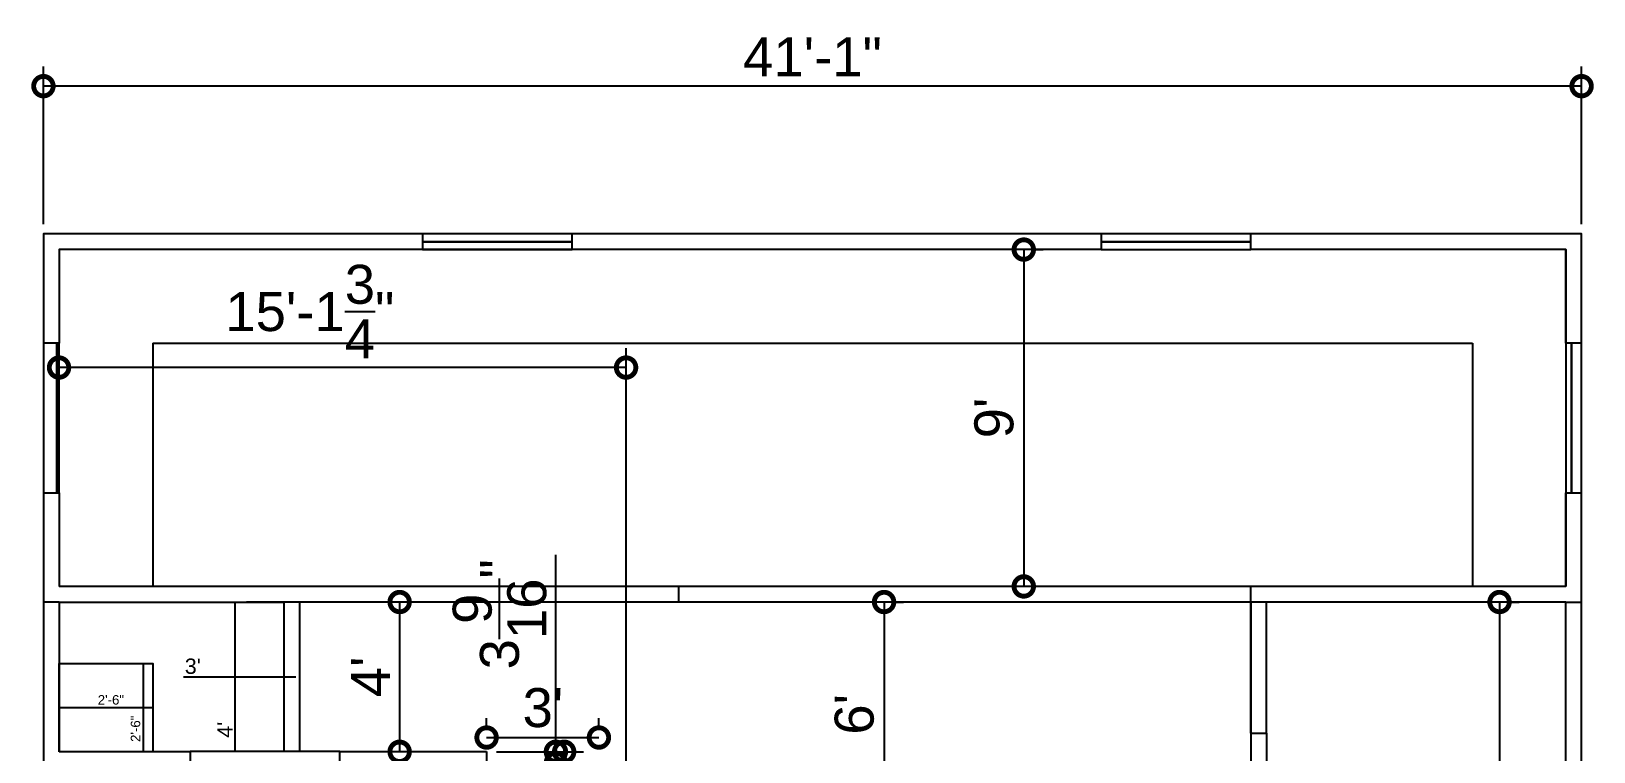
# Model space of a CAD drawing. Header units: feet. Extents: x 1048 to 1609, y 122 to 684.
# Drawn here: x 1048 to 1549, y 453 to 684 of the extents above; entities that cross this region are included whole.
import ezdxf

# ---------------------------------------------------------------- set-up
doc = ezdxf.new("R2010")
doc.units = ezdxf.units.FT
doc.header["$MEASUREMENT"] = 0
for name, color, linetype in [('2d ciling', 52, 'Continuous'), ('2d doors', 82, 'Continuous'), ('2d walls', 9, 'Continuous'), ('2d windows', 150, 'Continuous'), ('blocks', 130, 'Continuous'), ('dimentions', 230, 'Continuous')]:
    doc.layers.add(name, color=color, linetype=linetype)
doc.styles.get("Standard").update_dxf_attribs({"font": 'arial.ttf'})
doc.dimstyles.new('dimentions', dxfattribs={"dimscale": 5, "dimtxt": 2.5, "dimasz": 2.5, "dimexe": 1.25, "dimexo": 0.625, "dimtad": 1, "dimdec": 4, "dimzin": 0, "dimdsep": 46, "dimlunit": 4, "dimtxsty": 'Standard', "dimblk": 'DOTSMALL', "dimcen": 2.5, "dimadec": 0, "dimazin": 0, "dimtfac": 1, "dimtdec": 4, "dimtofl": 0, "dimtmove": 0, "dimatfit": 3, "dimfxl": 1, "dimtolj": 1, "dimtzin": 0, "dimarcsym": 0})

# ---------------------------------------------------------------- blocks, each defined once
blk = doc.blocks.new('_DotSmall')
at = {"color": 0, "linetype": 'ByBlock', "const_width": 0.5}
blk.add_lwpolyline([(-0.0625, 0, 1), (0.0625, 0, 1)], format="xyb", close=True, dxfattribs=at)
blk = doc.blocks.new('*D15')
at = {"layer": 'Defpoints', "color": 0, "transparency": 16777216}
for p in [(1194.14, 452.95), (1216.35, 452.95), (1194.14, 449.4)]:
    blk.add_point(p, dxfattribs=at)
at = {"layer": 'dimentions', "color": 0, "lineweight": -2, "transparency": 16777216}
for p, q in [((1216.35, 452.95), (1216.35, 516.11)), ((1197.26, 452.95), (1222.6, 452.95)), ((1197.26, 449.4), (1222.6, 449.4)), ((1216.35, 449.4), (1216.35, 436.9))]:
    blk.add_line(p, q, dxfattribs=at)
at = {"layer": 'dimentions', "color": 0, "lineweight": -2, "transparency": 16777216, "xscale": 12.5, "yscale": 12.5, "zscale": 12.5}
for p, rotation in [((1216.35, 452.95), 270), ((1216.35, 449.4), 90)]:
    blk.add_blockref('_DotSmall', p, dxfattribs=dict(at, rotation=rotation))
at = {"layer": 'dimentions', "color": 0, "transparency": 16777216, "insert": (1198.26, 497.03), "char_height": 12.5, "attachment_point": 5, "rotation": 90}
blk.add_mtext('\\A1;3{\\H1x;\\S9/16;}"', dxfattribs=at)
blk = doc.blocks.new('*D17')
at = {"layer": 'Defpoints', "color": 0, "transparency": 16777216}
for p in [(1052.1, 666.34), (1052.1, 618.95), (1545.1, 618.95)]:
    blk.add_point(p, dxfattribs=at)
at = {"layer": 'dimentions', "color": 0, "lineweight": -2, "transparency": 16777216}
for p, q in [((1052.1, 622.07), (1052.1, 672.59)), ((1545.1, 622.07), (1545.1, 672.59)), ((1545.1, 666.34), (1052.1, 666.34))]:
    blk.add_line(p, q, dxfattribs=at)
at = {"layer": 'dimentions', "color": 0, "lineweight": -2, "transparency": 16777216, "xscale": 12.5, "yscale": 12.5, "zscale": 12.5, "rotation": 180}
blk.add_blockref('_DotSmall', (1052.1, 666.34), dxfattribs=at)
at = {"layer": 'dimentions', "color": 0, "lineweight": -2, "transparency": 16777216, "xscale": 12.5, "yscale": 12.5, "zscale": 12.5}
blk.add_blockref('_DotSmall', (1545.1, 666.34), dxfattribs=at)
at = {"layer": 'dimentions', "color": 0, "transparency": 16777216, "insert": (1298.6, 675.74), "char_height": 12.5, "attachment_point": 5}
blk.add_mtext('\\A1;41\'-1"', dxfattribs=at)
blk = doc.blocks.new('*D18')
at = {"layer": 'Defpoints', "color": 0, "transparency": 16777216}
for p in [(1366.32, 613.95), (1366.32, 505.95), (1366.32, 505.95)]:
    blk.add_point(p, dxfattribs=at)
at = {"layer": 'dimentions', "color": 0, "lineweight": -2, "transparency": 16777216}
for p, q in [((1366.32, 613.95), (1366.32, 505.95)), ((1369.45, 613.95), (1372.57, 613.95)), ((1363.2, 505.95), (1360.07, 505.95))]:
    blk.add_line(p, q, dxfattribs=at)
at = {"layer": 'dimentions', "color": 0, "lineweight": -2, "transparency": 16777216, "xscale": 12.5, "yscale": 12.5, "zscale": 12.5}
for p, rotation in [((1366.32, 613.95), 90), ((1366.32, 505.95), 270)]:
    blk.add_blockref('_DotSmall', p, dxfattribs=dict(at, rotation=rotation))
at = {"layer": 'dimentions', "color": 0, "transparency": 16777216, "insert": (1356.81, 559.95), "char_height": 12.5, "attachment_point": 5, "rotation": 90}
blk.add_mtext("\\A1;9'", dxfattribs=at)
blk = doc.blocks.new('*D20')
at = {"layer": 'Defpoints', "color": 0, "transparency": 16777216}
for p in [(1518.8, 500.95), (1518.8, 308.95), (1518.8, 308.95)]:
    blk.add_point(p, dxfattribs=at)
at = {"layer": 'dimentions', "color": 0, "lineweight": -2, "transparency": 16777216}
for p, q in [((1518.8, 500.95), (1518.8, 308.95)), ((1521.92, 500.95), (1525.05, 500.95)), ((1515.67, 308.95), (1512.55, 308.95))]:
    blk.add_line(p, q, dxfattribs=at)
at = {"layer": 'dimentions', "color": 0, "lineweight": -2, "transparency": 16777216, "xscale": 12.5, "yscale": 12.5, "zscale": 12.5}
for p, rotation in [((1518.8, 500.95), 90), ((1518.8, 308.95), 270)]:
    blk.add_blockref('_DotSmall', p, dxfattribs=dict(at, rotation=rotation))
at = {"layer": 'dimentions', "color": 0, "transparency": 16777216, "insert": (1509.29, 404.95), "char_height": 12.5, "attachment_point": 5, "rotation": 90}
blk.add_mtext("\\A1;16'", dxfattribs=at)
blk = doc.blocks.new('*D21')
at = {"layer": 'Defpoints', "color": 0, "transparency": 16777216}
for p in [(1169.36, 500.95), (1166.27, 452.95), (1169.36, 452.95)]:
    blk.add_point(p, dxfattribs=at)
at = {"layer": 'dimentions', "color": 0, "lineweight": -2, "transparency": 16777216}
for p, q in [((1166.24, 500.95), (1160.02, 500.95)), ((1166.27, 500.95), (1166.27, 452.95)), ((1166.24, 452.95), (1160.02, 452.95))]:
    blk.add_line(p, q, dxfattribs=at)
at = {"layer": 'dimentions', "color": 0, "lineweight": -2, "transparency": 16777216, "xscale": 12.5, "yscale": 12.5, "zscale": 12.5}
for p, rotation in [((1166.27, 500.95), 90), ((1166.27, 452.95), 270)]:
    blk.add_blockref('_DotSmall', p, dxfattribs=dict(at, rotation=rotation))
at = {"layer": 'dimentions', "color": 0, "transparency": 16777216, "insert": (1156.89, 476.95), "char_height": 12.5, "attachment_point": 5, "rotation": 90}
blk.add_mtext("\\A1;4'", dxfattribs=at)
blk = doc.blocks.new('*D22')
at = {"layer": 'Defpoints', "color": 0, "transparency": 16777216}
for p in [(1321.54, 500.95), (1321.54, 428.95), (1321.54, 428.95)]:
    blk.add_point(p, dxfattribs=at)
at = {"layer": 'dimentions', "color": 0, "lineweight": -2, "transparency": 16777216}
for p, q in [((1321.54, 500.95), (1321.54, 428.95)), ((1324.67, 500.95), (1327.79, 500.95)), ((1324.67, 428.95), (1327.79, 428.95))]:
    blk.add_line(p, q, dxfattribs=at)
at = {"layer": 'dimentions', "color": 0, "lineweight": -2, "transparency": 16777216, "xscale": 12.5, "yscale": 12.5, "zscale": 12.5}
for p, rotation in [((1321.54, 500.95), 90), ((1321.54, 428.95), 270)]:
    blk.add_blockref('_DotSmall', p, dxfattribs=dict(at, rotation=rotation))
at = {"layer": 'dimentions', "color": 0, "transparency": 16777216, "insert": (1312.04, 464.95), "char_height": 12.5, "attachment_point": 5, "rotation": 90}
blk.add_mtext("\\A1;6'", dxfattribs=at)
blk = doc.blocks.new('*D29')
at = {"layer": 'Defpoints', "color": 0, "transparency": 16777216}
for p in [(1057.1, 576.12), (1057.1, 576.12), (1238.85, 130.99)]:
    blk.add_point(p, dxfattribs=at)
at = {"layer": 'dimentions', "color": 0, "lineweight": -2, "transparency": 16777216}
for p, q in [((1057.1, 579.24), (1057.1, 582.37)), ((1238.85, 134.11), (1238.85, 582.37)), ((1238.85, 576.12), (1057.1, 576.12))]:
    blk.add_line(p, q, dxfattribs=at)
at = {"layer": 'dimentions', "color": 0, "lineweight": -2, "transparency": 16777216, "xscale": 12.5, "yscale": 12.5, "zscale": 12.5, "rotation": 180}
blk.add_blockref('_DotSmall', (1057.1, 576.12), dxfattribs=at)
at = {"layer": 'dimentions', "color": 0, "lineweight": -2, "transparency": 16777216, "xscale": 12.5, "yscale": 12.5, "zscale": 12.5}
blk.add_blockref('_DotSmall', (1238.85, 576.12), dxfattribs=at)
at = {"layer": 'dimentions', "color": 0, "transparency": 16777216, "insert": (1137.49, 594.07), "char_height": 12.5, "attachment_point": 5}
blk.add_mtext('\\A1;15\'-1{\\H1x;\\S3/4;}"', dxfattribs=at)
blk = doc.blocks.new('*D34')
at = {"layer": 'blocks', "color": 0, "lineweight": -2, "transparency": 16777216}
for p, q in [((1194.14, 460.64), (1194.14, 463.76)), ((1230.14, 460.64), (1230.14, 463.76)), ((1194.14, 457.51), (1230.14, 457.51))]:
    blk.add_line(p, q, dxfattribs=at)
at = {"layer": 'Defpoints', "color": 0, "transparency": 16777216}
for p in [(1194.14, 457.51), (1230.14, 457.51), (1230.14, 457.51)]:
    blk.add_point(p, dxfattribs=at)
at = {"layer": 'blocks', "color": 0, "lineweight": -2, "transparency": 16777216, "xscale": 12.5, "yscale": 12.5, "zscale": 12.5, "rotation": 180}
blk.add_blockref('_DotSmall', (1194.14, 457.51), dxfattribs=at)
at = {"layer": 'blocks', "color": 0, "lineweight": -2, "transparency": 16777216, "xscale": 12.5, "yscale": 12.5, "zscale": 12.5}
blk.add_blockref('_DotSmall', (1230.14, 457.51), dxfattribs=at)
at = {"layer": 'blocks', "color": 0, "transparency": 16777216, "insert": (1212.19, 467.02), "char_height": 12.5, "attachment_point": 5}
blk.add_mtext("\\A1;3'", dxfattribs=at)
blk = doc.blocks.new('*D35')
at = {"layer": 'blocks', "color": 0, "lineweight": -2, "transparency": 16777216}
for p, q in [((1219, 452.95), (1219, 428.95)), ((1222.13, 452.95), (1225.25, 452.95)), ((1222.13, 428.95), (1225.25, 428.95))]:
    blk.add_line(p, q, dxfattribs=at)
at = {"layer": 'Defpoints', "color": 0, "transparency": 16777216}
for p in [(1219, 452.95), (1219, 428.95), (1219, 428.95)]:
    blk.add_point(p, dxfattribs=at)
at = {"layer": 'blocks', "color": 0, "lineweight": -2, "transparency": 16777216, "xscale": 12.5, "yscale": 12.5, "zscale": 12.5}
for p, rotation in [((1219, 452.95), 90), ((1219, 428.95), 270)]:
    blk.add_blockref('_DotSmall', p, dxfattribs=dict(at, rotation=rotation))
at = {"layer": 'blocks', "color": 0, "transparency": 16777216, "insert": (1209.6, 440.95), "char_height": 12.5, "attachment_point": 5, "rotation": 90}
blk.add_mtext("\\A1;2'", dxfattribs=at)

msp = doc.modelspace()

# ---------------------------------------------------------------- linework, layer by layer
at = {"layer": '2d ciling'}
for p, q in [((1087.13745, 583.94921), (1510.09745, 583.94921)), ((1087.13745, 583.94921), (1087.13745, 505.94921)), ((1510.09745, 583.94921), (1510.09745, 505.94921)), ((1540.09745, 505.94921), (1510.09745, 505.94921))]:
    msp.add_line(p, q, dxfattribs=at)
at = {"layer": '2d doors'}
msp.add_lwpolyline([(1444.09745, 500.94921), (1439.09745, 500.94921), (1439.09745, 458.94921), (1444.09745, 458.94921)], close=True, dxfattribs=at)
at = {"layer": '2d doors', "extrusion": (-1, 0, 0), "elevation": -1439.09745}
for points in [[(-458.94921, 84), (-458.94921, 0), (-500.94921, 0), (-500.94921, 84)], [(-461.34921, 81.6), (-461.34921, 2.4), (-498.54921, 2.4), (-498.54921, 81.6)]]:
    msp.add_lwpolyline(points, close=True, dxfattribs=at)
at = {"layer": '2d walls'}
for p, q in [((1540.09745, 613.94921), (1540.09745, 583.94921)), ((1540.09745, 535.94921), (1540.09745, 505.94921)), ((1540.09745, 505.94921), (1057.13745, 505.94921)), ((1255.64975, 505.94921), (1255.64975, 500.94921)), ((1439.09745, 500.94921), (1439.09745, 505.94921)), ((1057.13745, 500.94921), (1052.13745, 500.94921)), ((1057.13745, 500.94921), (1117.13745, 500.94921)), ((1057.13745, 500.94921), (1129.13745, 500.94921)), ((1122.13745, 500.94921), (1117.13745, 500.94921)), ((1540.09745, 500.94921), (1122.13745, 500.94921)), ((1129.13745, 500.94921), (1129.13745, 452.98921)), ((1134.13745, 500.94921), (1134.13745, 452.98921)), ((1540.09745, 500.94921), (1444.09745, 500.94921)), ((1540.09745, 500.94921), (1545.09745, 500.94921)), ((1439.09745, 458.94921), (1439.09745, 428.94921)), ((1444.09745, 458.94921), (1444.09745, 308.94921)), ((1057.13745, 452.98921), (1099.13745, 452.98921)), ((1147.13745, 452.98921), (1194.13745, 452.98921)), ((1194.13745, 452.98921), (1194.13745, 428.94921))]:
    msp.add_line(p, q, dxfattribs=at)
for points in [[(1173.61745, 618.94921), (1052.13745, 618.94921), (1052.13745, 583.94921)], [(1391.09745, 618.94921), (1221.61745, 618.94921)], [(1545.09745, 583.94921), (1545.09745, 618.94921), (1439.09745, 618.94921)], [(1391.09745, 613.94921), (1057.13745, 613.94921), (1057.13745, 583.94921)], [(1540.09745, 583.94921), (1540.09745, 613.94921), (1439.09745, 613.94921)], [(1052.13745, 535.94921), (1052.13745, 393.98921)], [(1057.13745, 535.94921), (1057.13745, 505.94921)], [(1540.09745, 505.94921), (1540.09745, 535.94921)], [(1545.09745, 303.94921), (1545.09745, 535.94921)], [(1057.13745, 500.94921), (1057.13745, 452.98921)], [(1540.09745, 303.94921), (1540.09745, 500.94921)]]:
    msp.add_lwpolyline(points, dxfattribs=at)
at = {"layer": '2d windows'}
for points in [[(1173.61745, 613.94921), (1221.61745, 613.94921), (1221.61745, 618.94921), (1173.61745, 618.94921)], [(1391.09745, 613.94921), (1439.09745, 613.94921), (1439.09745, 618.94921), (1391.09745, 618.94921)], [(1057.13745, 535.94921), (1057.13745, 583.94921), (1052.13745, 583.94921), (1052.13745, 535.94921)], [(1545.09745, 535.94921), (1545.09745, 583.94921), (1540.09745, 583.94921), (1540.09745, 535.94921)], [(1099.13745, 447.98921), (1147.13745, 447.98921), (1147.13745, 452.98921), (1099.13745, 452.98921)]]:
    msp.add_lwpolyline(points, close=True, dxfattribs=at)
at = {"layer": '2d windows', "extrusion": (-6.12323e-17, -1, 0), "elevation": -616.44921}
for points in [[(1221.61745, 108), (1221.61745, 60), (1173.61745, 60), (1173.61745, 108)], [(1219.81745, 106.2), (1219.81745, 61.8), (1175.41745, 61.8), (1175.41745, 106.2)], [(1197.61745, 106.2), (1175.41745, 106.2), (1175.41745, 61.8), (1197.61745, 61.8)], [(1196.53745, 105.12), (1176.49745, 105.12), (1176.49745, 62.88), (1196.53745, 62.88)], [(1439.09745, 108), (1439.09745, 60), (1391.09745, 60), (1391.09745, 108)], [(1437.29745, 106.2), (1437.29745, 61.8), (1392.89745, 61.8), (1392.89745, 106.2)], [(1415.09745, 106.2), (1392.89745, 106.2), (1392.89745, 61.8), (1415.09745, 61.8)], [(1414.01745, 105.12), (1393.97745, 105.12), (1393.97745, 62.88), (1414.01745, 62.88)]]:
    msp.add_lwpolyline(points, close=True, dxfattribs=at)
at = {"layer": '2d windows', "extrusion": (-1, 0, 0)}
for points, elevation in [([(-535.94921, 108), (-535.94921, 60), (-583.94921, 60), (-583.94921, 108)], -1056.43745), ([(-537.74921, 106.2), (-537.74921, 61.8), (-582.14921, 61.8), (-582.14921, 106.2)], -1056.43745), ([(-559.94921, 106.2), (-582.14921, 106.2), (-582.14921, 61.8), (-559.94921, 61.8)], -1056.43745), ([(-561.02921, 105.12), (-581.06921, 105.12), (-581.06921, 62.88), (-561.02921, 62.88)], -1056.43745), ([(-535.94921, 108), (-535.94921, 60), (-583.94921, 60), (-583.94921, 108)], -1541.89745), ([(-537.74921, 106.2), (-537.74921, 61.8), (-582.14921, 61.8), (-582.14921, 106.2)], -1541.89745), ([(-559.94921, 106.2), (-582.14921, 106.2), (-582.14921, 61.8), (-559.94921, 61.8)], -1541.89745), ([(-561.02921, 105.12), (-581.06921, 105.12), (-581.06921, 62.88), (-561.02921, 62.88)], -1541.89745)]:
    msp.add_lwpolyline(points, close=True, dxfattribs=dict(at, elevation=elevation))
at = {"layer": 'blocks'}
for p, q in [((1113.56817, 452.98921), (1113.56817, 500.98921)), ((1084.04652, 481.26921, 18), (1084.04652, 452.94921, 18)), ((1096.97745, 476.94921, 6), (1132.97745, 476.94921, 6))]:
    msp.add_line(p, q, dxfattribs=at)
at = {"layer": 'blocks', "extrusion": (1, 0, 0)}
msp.add_line((1057.13745, 467.10921, 18), (1087.13745, 467.10921, 18), dxfattribs=at)
at = {"layer": 'blocks', "elevation": 18}
msp.add_lwpolyline([(1057.13745, 452.94921), (1057.13745, 481.26921), (1087.14248, 481.26921), (1087.14248, 452.94921)], close=True, dxfattribs=at)

# ---------------------------------------------------------------- texts
at = {"layer": 'blocks', "attachment_point": 1}
for s, width, gutter_width, insert, char_height in [("3'", 201.7647799, 24.60488, (1097.40536, 482.84201), 4.920977), ('2\'-6"', 77.8043096, 15.17862, (1069.49959, 471.10401, 18), 3.035724)]:
    msp.add_mtext_dynamic_manual_height_columns(s, width=width, gutter_width=gutter_width, heights=[0], dxfattribs=dict(at, insert=insert, char_height=char_height))
at = {"layer": 'blocks', "attachment_point": 1, "rotation": 90}
for s, width, gutter_width, insert, char_height in [('2\'-6"', 77.8043096, 15.17862, (1080.09262, 456.09402, 18), 3.035724), ("4'", 284.7459709, 24.65055, (1107.801, 457.4409), 4.93011)]:
    msp.add_mtext_dynamic_manual_height_columns(s, width=width, gutter_width=gutter_width, heights=[0], dxfattribs=dict(at, insert=insert, char_height=char_height))

# ---------------------------------------------------------------- dimensions: what is measured, and where the dimension line sits
at = {"layer": 'blocks'}
dim = msp.add_linear_dim(base=(1230.13745, 457.51096), p1=(1194.13745, 457.51096), p2=(1230.13745, 457.51096), dimstyle='dimentions', dxfattribs=at)
dim.commit()
dim.dimension.update_dxf_attribs({"geometry": '*D34', "text_midpoint": (1212.19102, 457.51096), "dimtype": 160})
dim = msp.add_linear_dim(base=(1219.00121, 428.94921), p1=(1219.00121, 452.94921), p2=(1219.00121, 428.94921), angle=90, dimstyle='dimentions', dxfattribs=at)
dim.commit()
dim.dimension.update_dxf_attribs({"geometry": '*D35', "text_midpoint": (1209.60063, 440.94921)})
at = {"layer": 'dimentions'}
dim = msp.add_linear_dim(base=(1052.09745, 666.34121), p1=(1545.09745, 618.94921), p2=(1052.09745, 618.94921), dimstyle='dimentions', dxfattribs=at)
dim.commit()
dim.dimension.update_dxf_attribs({"geometry": '*D17', "text_midpoint": (1298.59745, 675.74179)})
for base, p1, p2, picture, middle in [((1366.32169, 505.94921), (1366.32169, 613.94921), (1366.32169, 505.94921), '*D18', (1356.81453, 559.94921)), ((1216.34599, 452.94921), (1194.13745, 449.39963), (1194.13745, 452.94921), '*D15', (1198.26249, 497.03174)), ((1166.26807, 452.94921), (1169.36025, 500.94921), (1169.36025, 452.94921), '*D21', (1156.89307, 476.94921)), ((1321.54449, 428.94921), (1321.54449, 500.94921), (1321.54449, 428.94921), '*D22', (1312.03733, 464.94921)), ((1518.79555, 308.94921), (1518.79555, 500.94921), (1518.79555, 308.94921), '*D20', (1509.28839, 404.94921))]:
    dim = msp.add_linear_dim(base=base, p1=p1, p2=p2, angle=90, dimstyle='dimentions', dxfattribs=at)
    dim.commit()
    dim.dimension.update_dxf_attribs({"geometry": picture, "text_midpoint": middle})
dim = msp.add_linear_dim(base=(1057.09745, 576.11805), p1=(1238.84751, 130.98921), p2=(1057.09745, 576.11805), dimstyle='dimentions', dxfattribs=at)
dim.commit()
dim.dimension.update_dxf_attribs({"geometry": '*D29', "text_midpoint": (1137.48754, 576.11805), "dimtype": 160})

doc.saveas('drawing.dxf')
